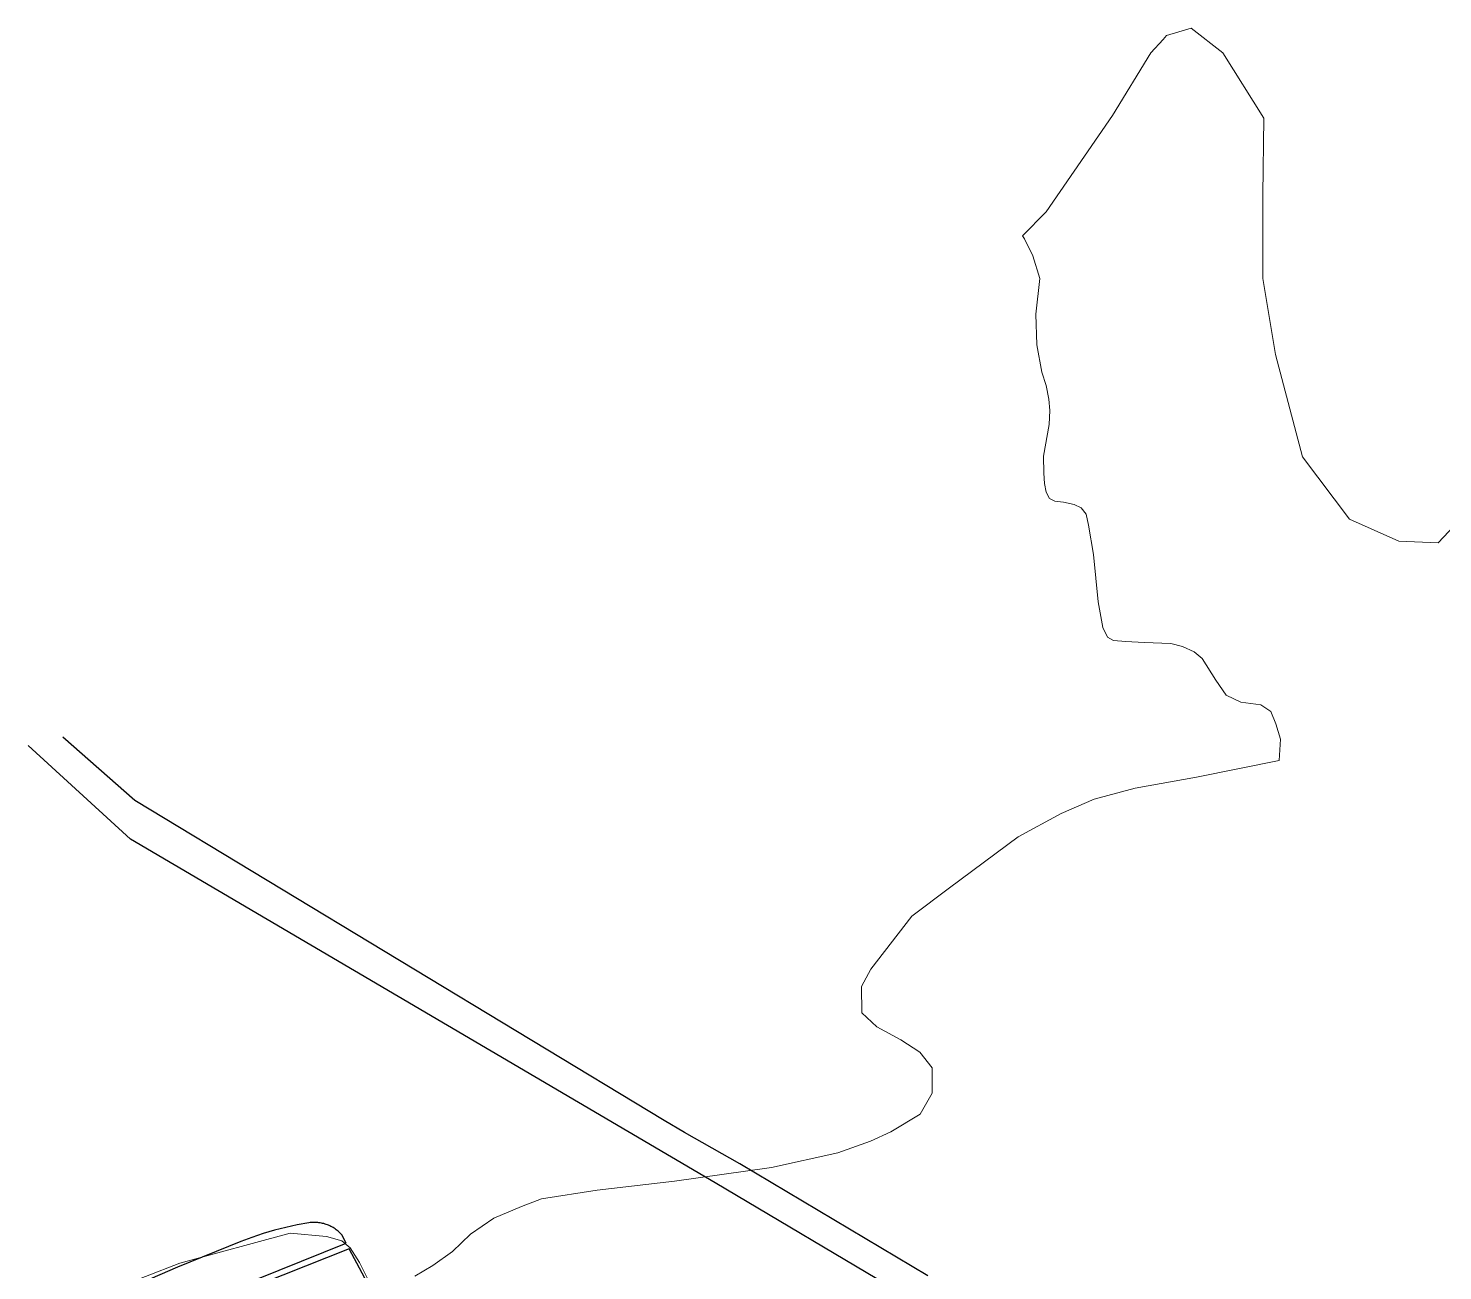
# Model space of a CAD drawing. Header units: millimetres. Extents: x 617751 to 636088, y 68402 to 77988.
# Drawn here: x 627224 to 628176, y 75009 to 75846 of the extents above; entities that cross this region are included whole.
import ezdxf

# ---------------------------------------------------------------- set-up
doc = ezdxf.new("R2010")
doc.units = ezdxf.units.MM
doc.header["$LTSCALE"] = 3
doc.header["$MEASUREMENT"] = 0
for name, color, linetype in [('ALINHAMENTO PREDIAL', 120, 'Continuous'), ('BAIRRO', 30, 'Continuous'), ('NOME LOGRADOURO', 252, 'Continuous')]:
    doc.layers.add(name, color=color, linetype=linetype)

msp = doc.modelspace()

# ---------------------------------------------------------------- linework, layer by layer
at = {"layer": 'ALINHAMENTO PREDIAL'}
for points in [[(627334.18, 74986), (627438.21, 75027.98), (627435.17, 75033.69), (627434.6, 75034.31), (627434.01, 75034.91), (627433.4, 75035.5), (627432.77, 75036.06), (627432.12, 75036.6), (627431.45, 75037.12), (627430.77, 75037.61), (627430.07, 75038.09), (627429.35, 75038.53), (627428.62, 75038.95), (627427.87, 75039.35), (627427.12, 75039.72), (627426.34, 75040.07), (627425.56, 75040.38), (627424.77, 75040.67), (627423.97, 75040.94), (627423.15, 75041.17), (627422.34, 75041.38), (627421.51, 75041.56), (627420.68, 75041.71), (627419.84, 75041.83), (627419, 75041.93), (627418.16, 75041.99), (627417.32, 75042.03), (627416.47, 75042.03), (627415.63, 75042.01), (627414.79, 75041.96), (627413.95, 75041.88), (627413.11, 75041.77), (627405.3, 75040.35), (627397.54, 75038.65), (627389.85, 75036.69), (627382.23, 75034.46), (627374.69, 75031.96), (627367.24, 75029.2), (627324.64, 75011.82), (627294.2, 74998.67)], [(627334.18, 74986), (627438.21, 75027.98), (627435.17, 75033.69), (627434.6, 75034.31), (627434.01, 75034.91), (627433.4, 75035.5), (627432.77, 75036.06), (627432.12, 75036.6), (627431.45, 75037.12), (627430.77, 75037.61), (627430.07, 75038.09), (627429.35, 75038.53), (627428.62, 75038.95), (627427.87, 75039.35), (627427.12, 75039.72), (627426.34, 75040.07), (627425.56, 75040.38), (627424.77, 75040.67), (627423.97, 75040.94), (627423.15, 75041.17), (627422.34, 75041.38), (627421.51, 75041.56), (627420.68, 75041.71), (627419.84, 75041.83), (627419, 75041.93), (627418.16, 75041.99), (627417.32, 75042.03), (627416.47, 75042.03), (627415.63, 75042.01), (627414.79, 75041.96), (627413.95, 75041.88), (627413.11, 75041.77), (627405.3, 75040.35), (627397.54, 75038.65), (627389.85, 75036.69), (627382.23, 75034.46), (627374.69, 75031.96), (627367.24, 75029.2), (627324.64, 75011.82), (627294.2, 74998.67)], [(627334.18, 74986), (627438.21, 75027.98), (627435.17, 75033.69), (627434.6, 75034.31), (627434.01, 75034.91), (627433.4, 75035.5), (627432.77, 75036.06), (627432.12, 75036.6), (627431.45, 75037.12), (627430.77, 75037.61), (627430.07, 75038.09), (627429.35, 75038.53), (627428.62, 75038.95), (627427.87, 75039.35), (627427.12, 75039.72), (627426.34, 75040.07), (627425.56, 75040.38), (627424.77, 75040.67), (627423.97, 75040.94), (627423.15, 75041.17), (627422.34, 75041.38), (627421.51, 75041.56), (627420.68, 75041.71), (627419.84, 75041.83), (627419, 75041.93), (627418.16, 75041.99), (627417.32, 75042.03), (627416.47, 75042.03), (627415.63, 75042.01), (627414.79, 75041.96), (627413.95, 75041.88), (627413.11, 75041.77), (627405.3, 75040.35), (627397.54, 75038.65), (627389.85, 75036.69), (627382.23, 75034.46), (627374.69, 75031.96), (627367.24, 75029.2), (627324.64, 75011.82), (627294.2, 74998.67)], [(627334.18, 74986), (627438.21, 75027.98), (627435.17, 75033.69), (627434.6, 75034.31), (627434.01, 75034.91), (627433.4, 75035.5), (627432.77, 75036.06), (627432.12, 75036.6), (627431.45, 75037.12), (627430.77, 75037.61), (627430.07, 75038.09), (627429.35, 75038.53), (627428.62, 75038.95), (627427.87, 75039.35), (627427.12, 75039.72), (627426.34, 75040.07), (627425.56, 75040.38), (627424.77, 75040.67), (627423.97, 75040.94), (627423.15, 75041.17), (627422.34, 75041.38), (627421.51, 75041.56), (627420.68, 75041.71), (627419.84, 75041.83), (627419, 75041.93), (627418.16, 75041.99), (627417.32, 75042.03), (627416.47, 75042.03), (627415.63, 75042.01), (627414.79, 75041.96), (627413.95, 75041.88), (627413.11, 75041.77), (627405.3, 75040.35), (627397.54, 75038.65), (627389.85, 75036.69), (627382.23, 75034.46), (627374.69, 75031.96), (627367.24, 75029.2), (627324.64, 75011.82), (627294.2, 74998.67)], [(627334.18, 74986), (627438.21, 75027.98), (627435.17, 75033.69), (627434.6, 75034.31), (627434.01, 75034.91), (627433.4, 75035.5), (627432.77, 75036.06), (627432.12, 75036.6), (627431.45, 75037.12), (627430.77, 75037.61), (627430.07, 75038.09), (627429.35, 75038.53), (627428.62, 75038.95), (627427.87, 75039.35), (627427.12, 75039.72), (627426.34, 75040.07), (627425.56, 75040.38), (627424.77, 75040.67), (627423.97, 75040.94), (627423.15, 75041.17), (627422.34, 75041.38), (627421.51, 75041.56), (627420.68, 75041.71), (627419.84, 75041.83), (627419, 75041.93), (627418.16, 75041.99), (627417.32, 75042.03), (627416.47, 75042.03), (627415.63, 75042.01), (627414.79, 75041.96), (627413.95, 75041.88), (627413.11, 75041.77), (627405.3, 75040.35), (627397.54, 75038.65), (627389.85, 75036.69), (627382.23, 75034.46), (627374.69, 75031.96), (627367.24, 75029.2), (627324.64, 75011.82), (627294.2, 74998.67)], [(627334.18, 74986), (627438.21, 75027.98), (627435.17, 75033.69), (627434.6, 75034.31), (627434.01, 75034.91), (627433.4, 75035.5), (627432.77, 75036.06), (627432.12, 75036.6), (627431.45, 75037.12), (627430.77, 75037.61), (627430.07, 75038.09), (627429.35, 75038.53), (627428.62, 75038.95), (627427.87, 75039.35), (627427.12, 75039.72), (627426.34, 75040.07), (627425.56, 75040.38), (627424.77, 75040.67), (627423.97, 75040.94), (627423.15, 75041.17), (627422.34, 75041.38), (627421.51, 75041.56), (627420.68, 75041.71), (627419.84, 75041.83), (627419, 75041.93), (627418.16, 75041.99), (627417.32, 75042.03), (627416.47, 75042.03), (627415.63, 75042.01), (627414.79, 75041.96), (627413.95, 75041.88), (627413.11, 75041.77), (627405.3, 75040.35), (627397.54, 75038.65), (627389.85, 75036.69), (627382.23, 75034.46), (627374.69, 75031.96), (627367.24, 75029.2), (627324.64, 75011.82), (627294.2, 74998.67)], [(627455.91, 74994.82), (627440.23, 75024.21), (627335.75, 74982.74)], [(627455.91, 74994.82), (627440.23, 75024.21), (627335.75, 74982.74)], [(627455.91, 74994.82), (627440.23, 75024.21), (627335.75, 74982.74)], [(627455.91, 74994.82), (627440.23, 75024.21), (627335.75, 74982.74)], [(627455.91, 74994.82), (627440.23, 75024.21), (627335.75, 74982.74)], [(627455.91, 74994.82), (627440.23, 75024.21), (627335.75, 74982.74)]]:
    msp.add_lwpolyline(points, dxfattribs=at)
at = {"layer": 'BAIRRO', "lineweight": 20}
for points in [[(628209.35, 75538.3), (628172.79, 75499.5), (628146.35, 75500.62), (628113.17, 75515.24), (628081.67, 75557.41), (628063.45, 75626.2), (628055.01, 75677.37), (628055.01, 75733.6), (628055.57, 75785.32), (628028.01, 75829.18), (628006.6, 75845.75), (627990.18, 75840.78), (627987.84, 75838.26), (627979.52, 75829.25), (627953.72, 75787.08), (627909.24, 75722.18), (627893.18, 75706.12), (627894.47, 75703.96), (627900.13, 75692.48), (627904.96, 75677.35), (627902.29, 75653.23), (627902.96, 75632.6), (627906.24, 75614.19), (627909.07, 75605.3), (627910.96, 75596.15), (627911.63, 75588.48), (627911.13, 75579.09), (627907.3, 75557.77), (627907.58, 75546.28), (627908.12, 75539.45), (627909.22, 75533.43), (627911.41, 75529.33), (627914.96, 75527.42), (627920.7, 75526.87), (627928.09, 75525.23), (627932.74, 75523.04), (627936.02, 75518.67), (627937.66, 75511.29), (627940.94, 75491.6), (627944.18, 75459.62), (627947.25, 75442.36), (627950.5, 75436.03), (627954.44, 75433.64), (627962.65, 75432.96), (627974.99, 75432.43), (627992.95, 75431.74), (628000.98, 75429.69), (628008.68, 75426.1), (628014.15, 75421.49), (628023.32, 75407.05), (628030.14, 75396.82), (628040.14, 75392.19), (628053.55, 75390.48), (628060.37, 75385.85), (628063.78, 75377.56), (628066.71, 75367.33), (628065.91, 75352.91), (628010.24, 75341.77), (627969.13, 75334.37), (627941.36, 75326.96), (627919.14, 75317.34), (627890.41, 75301.62), (627844.06, 75267.25), (627818.65, 75248.2), (627791.27, 75212.46), (627784.86, 75200.72), (627785.13, 75183.1), (627795.28, 75173.76), (627811.3, 75164.95), (627824.15, 75156.55), (627832.43, 75146.14), (627832.43, 75129.06), (627824.42, 75114.91), (627804.66, 75102.9), (627791.04, 75096.76), (627768.87, 75088.75), (627724.24, 75078.93), (627659.13, 75069.71), (627607.05, 75063.75), (627569.6, 75057.83), (627556.12, 75052.71), (627537.41, 75044.86), (627521.78, 75034.09), (627509.65, 75022.51), (627496.45, 75013.08), (627484.32, 75005.8)], [(627454.41, 75000.69), (627447.13, 75014.96), (627440.94, 75024.93), (627435.28, 75029.51), (627424.95, 75032.49), (627400.52, 75034.68), (627326.21, 75014.61), (627280.13, 74996.59)]]:
    msp.add_lwpolyline(points, dxfattribs=at)
at = {"layer": 'NOME LOGRADOURO'}
for points in [[(627696.16, 72756.79), (627699.05, 72825.19), (627699.49, 72835.6), (627761.32, 73344.09), (627812.15, 73753.51), (627849.3, 74048.87), (627940.99, 74759.47), (627936.65, 74803.39), (627932.32, 74825.76), (627931.18, 74831.77), (627929.05, 74840.86), (627926.16, 74850.12), (627919.86, 74868.9), (627917.64, 74874.45), (627915.65, 74878.73), (627907.25, 74894.33), (627899.52, 74908.45), (627889, 74923.88), (627876.59, 74939.77), (627837.54, 74976.69), (627809.6, 74995.54), (627686.48, 75068.73), (627293.15, 75299.98), (627224.29, 75363.01)], [(627696.16, 72756.79), (627699.05, 72825.19), (627699.49, 72835.6), (627761.32, 73344.09), (627812.15, 73753.51), (627849.3, 74048.87), (627940.99, 74759.47), (627936.65, 74803.39), (627932.32, 74825.76), (627931.18, 74831.77), (627929.05, 74840.86), (627926.16, 74850.12), (627919.86, 74868.9), (627917.64, 74874.45), (627915.65, 74878.73), (627907.25, 74894.33), (627899.52, 74908.45), (627889, 74923.88), (627876.59, 74939.77), (627837.54, 74976.69), (627809.6, 74995.54), (627686.48, 75068.73), (627293.15, 75299.98), (627224.29, 75363.01)], [(627696.16, 72756.79), (627699.05, 72825.19), (627699.49, 72835.6), (627761.32, 73344.09), (627812.15, 73753.51), (627849.3, 74048.87), (627940.99, 74759.47), (627936.65, 74803.39), (627932.32, 74825.76), (627931.18, 74831.77), (627929.05, 74840.86), (627926.16, 74850.12), (627919.86, 74868.9), (627917.64, 74874.45), (627915.65, 74878.73), (627907.25, 74894.33), (627899.52, 74908.45), (627889, 74923.88), (627876.59, 74939.77), (627837.54, 74976.69), (627809.6, 74995.54), (627686.48, 75068.73), (627293.15, 75299.98), (627224.29, 75363.01)], [(627696.16, 72756.79), (627699.05, 72825.19), (627699.49, 72835.6), (627761.32, 73344.09), (627812.15, 73753.51), (627849.3, 74048.87), (627940.99, 74759.47), (627936.65, 74803.39), (627932.32, 74825.76), (627931.18, 74831.77), (627929.05, 74840.86), (627926.16, 74850.12), (627919.86, 74868.9), (627917.64, 74874.45), (627915.65, 74878.73), (627907.25, 74894.33), (627899.52, 74908.45), (627889, 74923.88), (627876.59, 74939.77), (627837.54, 74976.69), (627809.6, 74995.54), (627686.48, 75068.73), (627293.15, 75299.98), (627224.29, 75363.01)], [(627696.16, 72756.79), (627699.05, 72825.19), (627699.49, 72835.6), (627761.32, 73344.09), (627812.15, 73753.51), (627849.3, 74048.87), (627940.99, 74759.47), (627936.65, 74803.39), (627932.32, 74825.76), (627931.18, 74831.77), (627929.05, 74840.86), (627926.16, 74850.12), (627919.86, 74868.9), (627917.64, 74874.45), (627915.65, 74878.73), (627907.25, 74894.33), (627899.52, 74908.45), (627889, 74923.88), (627876.59, 74939.77), (627837.54, 74976.69), (627809.6, 74995.54), (627686.48, 75068.73), (627293.15, 75299.98), (627224.29, 75363.01)], [(627829.59, 75006.03), (627702.99, 75081.44), (627665.73, 75102.43), (627652.14, 75110.64), (627295.97, 75326.08), (627247.64, 75368.59)], [(627829.59, 75006.03), (627702.99, 75081.44), (627665.73, 75102.43), (627652.14, 75110.64), (627295.97, 75326.08), (627247.64, 75368.59)], [(627829.59, 75006.03), (627702.99, 75081.44), (627665.73, 75102.43), (627652.14, 75110.64), (627295.97, 75326.08), (627247.64, 75368.59)], [(627829.59, 75006.03), (627702.99, 75081.44), (627665.73, 75102.43), (627652.14, 75110.64), (627295.97, 75326.08), (627247.64, 75368.59)], [(627829.59, 75006.03), (627702.99, 75081.44), (627665.73, 75102.43), (627652.14, 75110.64), (627295.97, 75326.08), (627247.64, 75368.59)]]:
    msp.add_lwpolyline(points, dxfattribs=at)

doc.saveas('drawing.dxf')
